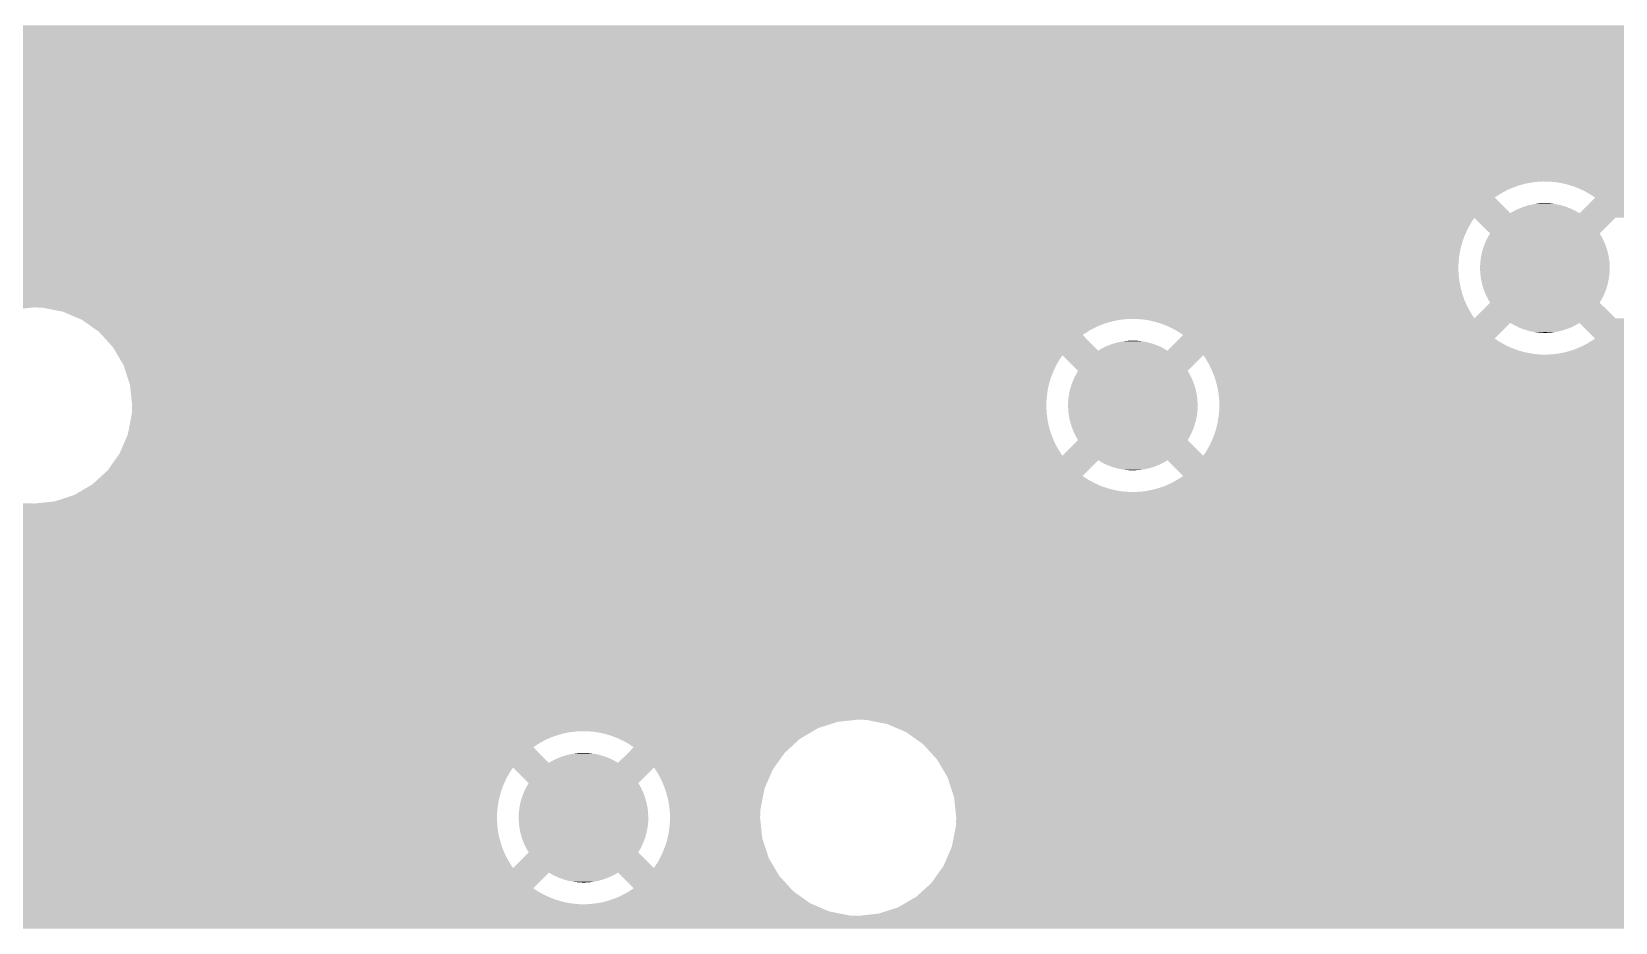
# Model space of a CAD drawing. Extents: x 295 to 953, y 10 to 290.
# Drawn here: x 799.09 to 815.93, y 114.86 to 124.33 of the extents above; entities that cross this region are included whole.
import ezdxf

# ---------------------------------------------------------------- set-up
doc = ezdxf.new("R2010")
doc.units = 0
doc.header["$LTSCALE"] = 5
doc.header["$MEASUREMENT"] = 0
doc.layers.add('GND', color=7, linetype='CONTINUOUS')

msp = doc.modelspace()

# ---------------------------------------------------------------- linework, layer by layer
at = {"layer": 'GND'}
for points in [[(699.243, 124.26), (699.161, 124.394), (847.593, 124.26), (847.553, 124.394)], [(699.282, 124.195), (699.243, 124.26), (847.626, 124.195), (847.593, 124.26)], [(748.775, 124.194), (748.71, 124.195), (847.627, 124.194), (847.626, 124.195)], [(748.841, 124.189), (748.775, 124.194), (847.63, 124.189), (847.627, 124.194)], [(748.905, 124.179), (748.841, 124.189), (847.635, 124.179), (847.63, 124.189)], [(748.969, 124.164), (748.905, 124.179), (847.643, 124.164), (847.635, 124.179)], [(749.032, 124.145), (748.969, 124.164), (847.653, 124.145), (847.643, 124.164)], [(749.093, 124.121), (749.032, 124.145), (847.665, 124.121), (847.653, 124.145)], [(749.152, 124.093), (749.093, 124.121), (847.68, 124.093), (847.665, 124.121)], [(749.098, 123.858), (749.264, 124.025), (847.852, 123.858), (847.72, 124.025)], [(749.209, 124.061), (749.152, 124.093), (847.696, 124.061), (847.68, 124.093)], [(749.235, 124.043), (749.209, 124.061), (847.705, 124.043), (847.696, 124.061)], [(749.264, 124.025), (749.235, 124.043), (847.72, 124.025), (847.705, 124.043)], [(699.432, 123.853), (699.431, 123.858), (847.857, 123.853), (847.852, 123.858)], [(699.443, 123.81), (699.432, 123.853), (847.907, 123.81), (847.857, 123.853)], [(749.504, 123.772), (749.479, 123.81), (847.951, 123.772), (847.907, 123.81)], [(749.538, 123.716), (749.504, 123.772), (848.016, 123.716), (847.951, 123.772)], [(749.549, 123.694), (749.538, 123.716), (848.042, 123.694), (848.016, 123.716)], [(749.567, 123.657), (749.549, 123.694), (848.107, 123.657), (848.042, 123.694)], [(749.592, 123.596), (749.567, 123.657), (848.213, 123.596), (848.107, 123.657)], [(749.6, 123.574), (749.592, 123.596), (848.254, 123.574), (848.213, 123.596)], [(749.613, 123.534), (749.6, 123.574), (848.37, 123.534), (848.254, 123.574)], [(749.623, 123.496), (749.613, 123.534), (848.485, 123.496), (848.37, 123.534)], [(749.629, 123.471), (749.623, 123.496), (848.671, 123.471), (848.485, 123.496)], [(749.63, 123.463), (749.629, 123.471), (848.726, 123.463), (848.671, 123.471)], [(749.63, 123.462), (749.63, 123.463), (848.774, 123.462), (848.726, 123.463)], [(749.634, 123.445), (749.63, 123.462), (852.731, 123.445), (852.735, 123.462)], [(749.641, 123.406), (749.634, 123.445), (852.728, 123.406), (852.731, 123.445)], [(749.648, 123.341), (749.641, 123.406), (852.722, 123.341), (852.728, 123.406)], [(749.65, 123.275), (749.648, 123.341), (852.717, 123.275), (852.722, 123.341)], [(749.649, 123.23), (749.65, 123.275), (852.713, 123.23), (852.717, 123.275)], [(749.633, 123.1), (749.639, 123.135), (852.708, 123.1), (852.706, 123.135)], [(749.639, 123.135), (749.643, 123.165), (852.706, 123.135), (852.708, 123.165)], [(749.643, 123.165), (749.649, 123.23), (852.708, 123.165), (852.713, 123.23)], [(749.575, 122.912), (749.599, 122.973), (852.723, 122.912), (852.718, 122.973)], [(749.599, 122.973), (749.618, 123.036), (852.718, 122.973), (852.713, 123.036)], [(749.618, 123.036), (749.633, 123.1), (852.713, 123.036), (852.708, 123.1)], [(749.479, 122.741), (749.515, 122.796), (852.752, 122.741), (852.739, 122.796)], [(749.515, 122.796), (749.539, 122.838), (852.739, 122.796), (852.729, 122.838)], [(749.539, 122.838), (749.547, 122.853), (852.729, 122.838), (852.728, 122.853)], [(749.547, 122.853), (749.575, 122.912), (852.728, 122.853), (852.723, 122.912)], [(699.43, 122.693), (699.434, 122.71), (814.906, 122.693), (814.968, 122.71)], [(699.434, 122.71), (699.438, 122.723), (814.968, 122.71), (815.032, 122.723)], [(699.438, 122.723), (699.44, 122.731), (815.032, 122.723), (815.097, 122.731)], [(699.44, 122.731), (699.441, 122.735), (815.097, 122.731), (815.162, 122.735)], [(699.441, 122.735), (699.442, 122.741), (852.754, 122.735), (852.752, 122.741)], [(749.098, 122.692), (749.098, 122.693), (814.905, 122.692), (814.906, 122.693)], [(749.12, 122.67), (749.098, 122.692), (814.843, 122.67), (814.905, 122.692)], [(749.147, 122.644), (749.12, 122.67), (814.783, 122.644), (814.843, 122.67)], [(749.177, 122.613), (749.147, 122.644), (814.725, 122.613), (814.783, 122.644)], [(749.212, 122.578), (749.177, 122.613), (814.669, 122.578), (814.725, 122.613)], [(815.228, 122.734), (815.162, 122.735), (852.754, 122.734), (852.754, 122.735)], [(815.293, 122.728), (815.228, 122.734), (852.755, 122.728), (852.754, 122.734)], [(815.358, 122.718), (815.293, 122.728), (852.758, 122.718), (852.755, 122.728)], [(815.422, 122.703), (815.358, 122.718), (852.761, 122.703), (852.758, 122.718)], [(815.485, 122.684), (815.422, 122.703), (852.766, 122.684), (852.761, 122.703)], [(815.546, 122.66), (815.485, 122.684), (852.771, 122.66), (852.766, 122.684)], [(815.605, 122.632), (815.546, 122.66), (852.778, 122.632), (852.771, 122.66)], [(815.662, 122.6), (815.605, 122.632), (852.786, 122.6), (852.778, 122.632)], [(815.717, 122.564), (815.662, 122.6), (852.794, 122.564), (852.786, 122.6)], [(749.07, 122.42), (749.13, 122.447), (814.792, 122.42), (814.766, 122.447)], [(749.13, 122.447), (749.188, 122.477), (814.766, 122.447), (814.735, 122.477)], [(749.188, 122.477), (749.243, 122.512), (814.735, 122.477), (814.7, 122.512)], [(749.226, 122.564), (749.212, 122.578), (814.648, 122.564), (814.669, 122.578)], [(749.264, 122.526), (749.226, 122.564), (814.686, 122.526), (814.648, 122.564)], [(749.243, 122.512), (749.264, 122.526), (814.7, 122.512), (814.686, 122.526)], [(814.865, 122.426), (814.898, 122.443), (815.501, 122.426), (815.466, 122.443)], [(814.898, 122.443), (814.916, 122.45), (815.466, 122.443), (815.45, 122.45)], [(814.916, 122.45), (814.951, 122.464), (815.45, 122.45), (815.413, 122.464)], [(814.951, 122.464), (814.97, 122.47), (815.413, 122.464), (815.397, 122.47)], [(814.97, 122.47), (815.005, 122.481), (815.397, 122.47), (815.358, 122.481)], [(815.005, 122.481), (815.025, 122.486), (815.358, 122.481), (815.342, 122.486)], [(815.025, 122.486), (815.061, 122.493), (815.342, 122.486), (815.302, 122.493)], [(815.061, 122.493), (815.082, 122.496), (815.302, 122.493), (815.287, 122.496)], [(815.082, 122.496), (815.117, 122.501), (815.287, 122.496), (815.244, 122.501)], [(815.117, 122.501), (815.144, 122.503), (815.244, 122.501), (815.23, 122.503)], [(815.144, 122.503), (815.173, 122.504), (815.23, 122.503), (815.173, 122.504)], [(815.551, 122.398), (815.7, 122.547), (852.86, 122.398), (852.798, 122.547)], [(815.7, 122.547), (815.717, 122.564), (852.798, 122.547), (852.794, 122.564)], [(699.21, 122.237), (699.245, 122.295), (814.365, 122.237), (814.397, 122.295)], [(699.245, 122.295), (699.279, 122.349), (814.397, 122.295), (814.433, 122.349)], [(699.279, 122.349), (699.283, 122.356), (852.88, 122.349), (852.878, 122.356)], [(748.75, 122.356), (748.815, 122.359), (852.878, 122.356), (852.876, 122.359)], [(748.815, 122.359), (748.88, 122.368), (852.876, 122.359), (852.872, 122.368)], [(748.88, 122.368), (748.945, 122.381), (852.872, 122.368), (852.867, 122.381)], [(748.945, 122.381), (749.006, 122.398), (852.867, 122.381), (852.86, 122.398)], [(749.008, 122.398), (749.07, 122.42), (814.814, 122.398), (814.792, 122.42)], [(814.6, 122.183), (814.433, 122.349), (815.765, 122.183), (815.932, 122.349)], [(814.814, 122.398), (814.848, 122.418), (815.551, 122.398), (815.516, 122.418)], [(814.848, 122.418), (814.865, 122.426), (815.516, 122.418), (815.501, 122.426)], [(699.137, 122.128), (699.154, 122.147), (814.318, 122.128), (814.325, 122.147)], [(699.154, 122.147), (699.173, 122.178), (814.325, 122.147), (814.337, 122.178)], [(699.173, 122.178), (699.21, 122.237), (814.337, 122.178), (814.365, 122.237)], [(711.579, 122.123), (711.487, 122.128), (814.316, 122.123), (814.318, 122.128)], [(711.612, 122.117), (711.579, 122.123), (814.313, 122.117), (814.316, 122.123)], [(711.795, 122.081), (711.612, 122.117), (814.302, 122.081), (814.313, 122.117)], [(814.551, 122.091), (814.571, 122.134), (815.814, 122.091), (815.793, 122.134)], [(814.571, 122.134), (814.576, 122.142), (815.793, 122.134), (815.789, 122.142)], [(814.576, 122.142), (814.6, 122.183), (815.789, 122.142), (815.765, 122.183)], [(711.857, 122.054), (711.795, 122.081), (814.294, 122.054), (814.302, 122.081)], [(711.998, 121.994), (711.857, 122.054), (814.28, 121.994), (814.294, 122.054)], [(712.003, 121.991), (711.998, 121.994), (814.279, 121.991), (814.28, 121.994)], [(712.094, 121.926), (712.003, 121.991), (814.269, 121.926), (814.279, 121.991)], [(814.501, 121.919), (814.503, 121.928), (815.864, 121.919), (815.863, 121.928)], [(814.503, 121.928), (814.512, 121.975), (815.863, 121.928), (815.853, 121.975)], [(814.512, 121.975), (814.514, 121.984), (815.853, 121.975), (815.851, 121.984)], [(814.514, 121.984), (814.527, 122.029), (815.851, 121.984), (815.837, 122.029)], [(814.527, 122.029), (814.531, 122.038), (815.837, 122.029), (815.835, 122.038)], [(814.531, 122.038), (814.547, 122.083), (815.835, 122.038), (815.818, 122.083)], [(814.547, 122.083), (814.551, 122.091), (815.818, 122.083), (815.814, 122.091)], [(712.177, 121.866), (712.094, 121.926), (814.264, 121.866), (814.269, 121.926)], [(712.183, 121.86), (712.177, 121.866), (814.264, 121.86), (814.264, 121.866)], [(712.243, 121.795), (712.183, 121.86), (814.263, 121.795), (814.264, 121.86)], [(712.303, 121.729), (712.243, 121.795), (814.266, 121.729), (814.263, 121.795)], [(814.493, 121.815), (814.495, 121.863), (815.872, 121.815), (815.87, 121.863)], [(814.495, 121.767), (814.493, 121.815), (815.87, 121.767), (815.872, 121.815)], [(814.495, 121.863), (814.496, 121.872), (815.87, 121.863), (815.87, 121.872)], [(814.496, 121.758), (814.495, 121.767), (815.869, 121.758), (815.87, 121.767)], [(814.496, 121.872), (814.501, 121.919), (815.87, 121.872), (815.864, 121.919)], [(814.501, 121.711), (814.496, 121.758), (815.864, 121.711), (815.869, 121.758)], [(712.326, 121.704), (712.303, 121.729), (814.27, 121.704), (814.266, 121.729)], [(712.349, 121.664), (712.326, 121.704), (814.275, 121.664), (814.27, 121.704)], [(712.387, 121.6), (712.349, 121.664), (814.288, 121.6), (814.275, 121.664)], [(712.424, 121.537), (712.387, 121.6), (814.305, 121.537), (814.288, 121.6)], [(814.503, 121.702), (814.501, 121.711), (815.862, 121.702), (815.864, 121.711)], [(814.512, 121.655), (814.503, 121.702), (815.853, 121.655), (815.862, 121.702)], [(814.514, 121.646), (814.512, 121.655), (815.851, 121.646), (815.853, 121.655)], [(814.528, 121.601), (814.514, 121.646), (815.838, 121.601), (815.851, 121.646)], [(814.53, 121.592), (814.528, 121.601), (815.835, 121.592), (815.838, 121.601)], [(814.548, 121.547), (814.53, 121.592), (815.818, 121.547), (815.835, 121.592)], [(712.438, 121.513), (712.424, 121.537), (814.314, 121.513), (814.305, 121.537)], [(712.45, 121.475), (712.438, 121.513), (814.327, 121.475), (814.314, 121.513)], [(712.47, 121.415), (712.45, 121.475), (814.354, 121.415), (814.327, 121.475)], [(814.433, 121.281), (814.6, 121.447), (815.932, 121.281), (815.765, 121.447)], [(814.551, 121.539), (814.548, 121.547), (815.814, 121.539), (815.818, 121.547)], [(814.572, 121.496), (814.551, 121.539), (815.794, 121.496), (815.814, 121.539)], [(814.576, 121.488), (814.572, 121.496), (815.789, 121.488), (815.794, 121.496)], [(814.6, 121.447), (814.576, 121.488), (815.765, 121.447), (815.789, 121.488)], [(712.476, 121.397), (712.47, 121.415), (814.363, 121.397), (814.354, 121.415)], [(712.484, 121.374), (712.476, 121.397), (798.898, 121.374), (799.117, 121.397)], [(799.209, 121.393), (799.117, 121.397), (814.365, 121.393), (814.363, 121.397)], [(799.392, 121.357), (799.209, 121.393), (814.384, 121.357), (814.365, 121.393)], [(799.425, 121.351), (799.392, 121.357), (814.388, 121.351), (814.384, 121.357)], [(799.54, 121.301), (799.425, 121.351), (814.419, 121.301), (814.388, 121.351)], [(799.588, 121.281), (799.54, 121.301), (814.433, 121.281), (814.419, 121.301)], [(799.603, 121.274), (799.588, 121.281), (827.846, 121.274), (827.857, 121.281)], [(799.612, 121.271), (799.603, 121.274), (810.715, 121.271), (810.781, 121.274)], [(799.628, 121.264), (799.612, 121.271), (810.662, 121.264), (810.715, 121.271)], [(799.63, 121.262), (799.628, 121.264), (810.65, 121.262), (810.662, 121.264)], [(799.648, 121.249), (799.63, 121.262), (810.586, 121.249), (810.65, 121.262)], [(810.846, 121.273), (810.781, 121.274), (827.844, 121.273), (827.846, 121.274)], [(810.912, 121.268), (810.846, 121.273), (827.835, 121.268), (827.844, 121.273)], [(810.977, 121.258), (810.912, 121.268), (827.817, 121.258), (827.835, 121.268)], [(811.04, 121.243), (810.977, 121.258), (827.792, 121.243), (827.817, 121.258)], [(799.673, 121.232), (799.648, 121.249), (810.523, 121.232), (810.586, 121.249)], [(799.704, 121.21), (799.673, 121.232), (810.461, 121.21), (810.523, 121.232)], [(799.741, 121.183), (799.704, 121.21), (810.401, 121.183), (810.461, 121.21)], [(799.784, 121.153), (799.741, 121.183), (810.343, 121.153), (810.401, 121.183)], [(799.807, 121.136), (799.784, 121.153), (810.317, 121.136), (810.343, 121.153)], [(799.824, 121.118), (799.807, 121.136), (810.288, 121.118), (810.317, 121.136)], [(799.837, 121.104), (799.824, 121.118), (810.267, 121.104), (810.288, 121.118)], [(799.956, 120.973), (799.837, 121.104), (810.397, 120.973), (810.267, 121.104)], [(811.075, 121.232), (811.04, 121.243), (827.774, 121.232), (827.792, 121.243)], [(811.103, 121.224), (811.075, 121.232), (814.806, 121.224), (814.814, 121.232)], [(811.164, 121.2), (811.103, 121.224), (814.782, 121.2), (814.806, 121.224)], [(811.224, 121.172), (811.164, 121.2), (814.754, 121.172), (814.782, 121.2)], [(811.281, 121.14), (811.224, 121.172), (814.722, 121.14), (814.754, 121.172)], [(811.335, 121.104), (811.281, 121.14), (814.686, 121.104), (814.722, 121.14)], [(811.298, 121.066), (811.335, 121.104), (814.648, 121.066), (814.686, 121.104)], [(814.849, 121.212), (814.814, 121.232), (815.517, 121.212), (815.551, 121.232)], [(814.864, 121.204), (814.849, 121.212), (815.5, 121.204), (815.517, 121.212)], [(814.9, 121.187), (814.864, 121.204), (815.467, 121.187), (815.5, 121.204)], [(814.915, 121.18), (814.9, 121.187), (815.449, 121.18), (815.467, 121.187)], [(814.952, 121.166), (814.915, 121.18), (815.414, 121.166), (815.449, 121.18)], [(814.968, 121.16), (814.952, 121.166), (815.395, 121.16), (815.414, 121.166)], [(815.007, 121.149), (814.968, 121.16), (815.36, 121.149), (815.395, 121.16)], [(815.023, 121.144), (815.007, 121.149), (815.34, 121.144), (815.36, 121.149)], [(815.063, 121.137), (815.023, 121.144), (815.305, 121.137), (815.34, 121.144)], [(815.079, 121.134), (815.063, 121.137), (815.283, 121.134), (815.305, 121.137)], [(815.121, 121.129), (815.079, 121.134), (815.248, 121.129), (815.283, 121.134)], [(815.135, 121.127), (815.121, 121.129), (815.221, 121.127), (815.248, 121.129)], [(815.192, 121.126), (815.135, 121.127), (815.192, 121.126), (815.221, 121.127)], [(815.589, 121.194), (815.551, 121.232), (827.708, 121.194), (827.774, 121.232)], [(815.717, 121.066), (815.589, 121.194), (827.568, 121.066), (827.708, 121.194)], [(799.977, 120.937), (799.956, 120.973), (810.433, 120.937), (810.397, 120.973)], [(799.984, 120.927), (799.977, 120.937), (814.943, 120.927), (814.908, 120.937)], [(799.992, 120.912), (799.984, 120.927), (815.007, 120.912), (814.943, 120.927)], [(810.433, 120.937), (810.466, 120.957), (811.169, 120.937), (811.135, 120.957)], [(810.466, 120.957), (810.483, 120.966), (811.135, 120.957), (811.12, 120.966)], [(810.483, 120.966), (810.517, 120.983), (811.12, 120.966), (811.084, 120.983)], [(810.517, 120.983), (810.535, 120.99), (811.084, 120.983), (811.069, 120.99)], [(810.535, 120.99), (810.569, 121.004), (811.069, 120.99), (811.031, 121.004)], [(810.569, 121.004), (810.588, 121.01), (811.031, 121.004), (811.015, 121.01)], [(810.588, 121.01), (810.624, 121.021), (811.015, 121.01), (810.977, 121.021)], [(810.624, 121.021), (810.644, 121.025), (810.977, 121.021), (810.961, 121.025)], [(810.644, 121.025), (810.679, 121.033), (810.961, 121.025), (810.92, 121.033)], [(810.679, 121.033), (810.701, 121.036), (810.92, 121.033), (810.905, 121.036)], [(810.701, 121.036), (810.735, 121.041), (810.905, 121.036), (810.862, 121.041)], [(810.735, 121.041), (810.763, 121.042), (810.862, 121.041), (810.849, 121.042)], [(810.763, 121.042), (810.792, 121.044), (810.849, 121.042), (810.792, 121.044)], [(811.169, 120.937), (811.178, 120.946), (814.908, 120.937), (814.881, 120.946)], [(811.178, 120.946), (811.201, 120.97), (814.881, 120.946), (814.819, 120.97)], [(811.201, 120.97), (811.229, 120.998), (814.819, 120.97), (814.76, 120.998)], [(811.229, 120.998), (811.262, 121.03), (814.76, 120.998), (814.703, 121.03)], [(811.262, 121.03), (811.298, 121.066), (814.703, 121.03), (814.648, 121.066)], [(815.333, 120.907), (815.397, 120.92), (827.448, 120.907), (827.457, 120.92)], [(815.397, 120.92), (815.461, 120.938), (827.457, 120.92), (827.47, 120.938)], [(815.461, 120.938), (815.522, 120.96), (827.47, 120.938), (827.485, 120.96)], [(815.522, 120.96), (815.582, 120.986), (827.485, 120.96), (827.504, 120.986)], [(815.582, 120.986), (815.64, 121.017), (827.504, 120.986), (827.526, 121.017)], [(815.64, 121.017), (815.685, 121.045), (827.526, 121.017), (827.546, 121.045)], [(815.685, 121.045), (815.696, 121.052), (827.546, 121.045), (827.553, 121.052)], [(815.696, 121.052), (815.717, 121.066), (827.553, 121.052), (827.568, 121.066)], [(799.998, 120.902), (799.992, 120.912), (815.072, 120.902), (815.007, 120.912)], [(800.002, 120.896), (799.998, 120.902), (815.137, 120.896), (815.072, 120.902)], [(800.002, 120.895), (800.002, 120.896), (815.203, 120.895), (815.137, 120.896)], [(800.006, 120.889), (800.002, 120.895), (827.435, 120.889), (827.439, 120.895)], [(800.038, 120.834), (800.006, 120.889), (810.016, 120.834), (810.052, 120.889)], [(800.068, 120.783), (800.038, 120.834), (809.987, 120.783), (810.016, 120.834)], [(800.07, 120.777), (800.068, 120.783), (809.984, 120.777), (809.987, 120.783)], [(800.089, 120.718), (800.07, 120.777), (809.956, 120.718), (809.984, 120.777)], [(810.218, 120.723), (810.052, 120.889), (811.384, 120.723), (811.55, 120.889)], [(811.566, 120.865), (811.55, 120.889), (827.418, 120.865), (827.435, 120.889)], [(811.576, 120.851), (811.566, 120.865), (827.412, 120.851), (827.418, 120.865)], [(811.609, 120.795), (811.576, 120.851), (827.388, 120.795), (827.412, 120.851)], [(811.638, 120.736), (811.609, 120.795), (827.362, 120.736), (827.388, 120.795)], [(815.203, 120.895), (815.268, 120.899), (827.439, 120.895), (827.442, 120.899)], [(815.268, 120.899), (815.333, 120.907), (827.442, 120.899), (827.448, 120.907)], [(800.109, 120.657), (800.089, 120.718), (809.932, 120.657), (809.956, 120.718)], [(800.13, 120.594), (800.109, 120.657), (809.913, 120.594), (809.932, 120.657)], [(800.137, 120.574), (800.13, 120.594), (809.908, 120.574), (809.913, 120.594)], [(810.149, 120.577), (810.166, 120.622), (811.453, 120.577), (811.436, 120.622)], [(810.166, 120.622), (810.17, 120.63), (811.436, 120.622), (811.433, 120.63)], [(810.17, 120.63), (810.19, 120.673), (811.433, 120.63), (811.412, 120.673)], [(810.19, 120.673), (810.195, 120.681), (811.412, 120.673), (811.408, 120.681)], [(810.195, 120.681), (810.218, 120.723), (811.408, 120.681), (811.384, 120.723)], [(811.663, 120.675), (811.638, 120.736), (827.336, 120.675), (827.362, 120.736)], [(811.668, 120.663), (811.663, 120.675), (827.331, 120.663), (827.336, 120.675)], [(811.684, 120.613), (811.668, 120.663), (827.321, 120.613), (827.331, 120.663)], [(811.7, 120.55), (811.684, 120.613), (827.309, 120.55), (827.321, 120.613)], [(800.141, 120.53), (800.137, 120.574), (809.898, 120.53), (809.908, 120.574)], [(800.148, 120.465), (800.141, 120.53), (809.888, 120.465), (809.898, 120.53)], [(800.155, 120.4), (800.148, 120.465), (809.882, 120.4), (809.888, 120.465)], [(810.113, 120.402), (810.114, 120.411), (811.488, 120.402), (811.488, 120.411)], [(810.114, 120.411), (810.12, 120.459), (811.488, 120.411), (811.482, 120.459)], [(810.12, 120.459), (810.121, 120.468), (811.482, 120.459), (811.481, 120.468)], [(810.121, 120.468), (810.13, 120.514), (811.481, 120.468), (811.471, 120.514)], [(810.13, 120.514), (810.133, 120.523), (811.471, 120.514), (811.469, 120.523)], [(810.133, 120.523), (810.146, 120.569), (811.469, 120.523), (811.456, 120.569)], [(810.146, 120.569), (810.149, 120.577), (811.456, 120.569), (811.453, 120.577)], [(811.712, 120.485), (811.7, 120.55), (827.296, 120.485), (827.309, 120.55)], [(811.716, 120.446), (811.712, 120.485), (827.288, 120.446), (827.296, 120.485)], [(811.719, 120.42), (811.716, 120.446), (827.287, 120.42), (827.288, 120.446)], [(811.721, 120.354), (811.719, 120.42), (827.284, 120.354), (827.287, 120.42)], [(800.144, 120.204), (800.156, 120.263), (809.893, 120.204), (809.886, 120.263)], [(800.16, 120.354), (800.155, 120.4), (809.881, 120.354), (809.882, 120.4)], [(800.156, 120.269), (800.159, 120.334), (809.885, 120.269), (809.881, 120.334)], [(800.156, 120.263), (800.156, 120.269), (809.886, 120.263), (809.885, 120.269)], [(800.159, 120.334), (800.16, 120.354), (809.881, 120.334), (809.881, 120.354)], [(810.112, 120.355), (810.113, 120.402), (811.49, 120.355), (811.488, 120.402)], [(810.112, 120.354), (810.112, 120.355), (811.49, 120.354), (811.49, 120.355)], [(810.114, 120.307), (810.112, 120.354), (811.489, 120.307), (811.49, 120.354)], [(810.114, 120.298), (810.114, 120.307), (811.488, 120.298), (811.489, 120.307)], [(810.12, 120.25), (810.114, 120.298), (811.483, 120.25), (811.488, 120.298)], [(810.121, 120.241), (810.12, 120.25), (811.481, 120.241), (811.483, 120.25)], [(811.704, 120.179), (811.714, 120.244), (827.303, 120.179), (827.296, 120.244)], [(811.714, 120.244), (811.72, 120.309), (827.296, 120.244), (827.289, 120.309)], [(811.72, 120.309), (811.721, 120.354), (827.289, 120.309), (827.284, 120.354)], [(800.113, 120.046), (800.119, 120.076), (809.935, 120.046), (809.924, 120.076)], [(800.119, 120.076), (800.132, 120.14), (809.924, 120.076), (809.906, 120.14)], [(800.132, 120.14), (800.144, 120.204), (809.906, 120.14), (809.893, 120.204)], [(810.131, 120.195), (810.121, 120.241), (811.472, 120.195), (811.481, 120.241)], [(810.133, 120.186), (810.131, 120.195), (811.469, 120.186), (811.472, 120.195)], [(810.146, 120.14), (810.133, 120.186), (811.456, 120.14), (811.469, 120.186)], [(810.149, 120.132), (810.146, 120.14), (811.453, 120.132), (811.456, 120.14)], [(810.166, 120.087), (810.149, 120.132), (811.436, 120.087), (811.453, 120.132)], [(810.169, 120.079), (810.166, 120.087), (811.432, 120.079), (811.436, 120.087)], [(810.19, 120.036), (810.169, 120.079), (811.412, 120.036), (811.432, 120.079)], [(811.67, 120.052), (811.689, 120.115), (827.335, 120.052), (827.314, 120.115)], [(811.689, 120.115), (811.694, 120.135), (827.314, 120.115), (827.308, 120.135)], [(811.694, 120.135), (811.704, 120.179), (827.308, 120.135), (827.303, 120.179)], [(800.049, 119.897), (800.074, 119.955), (810.003, 119.897), (809.972, 119.955)], [(800.074, 119.955), (800.1, 120.015), (809.972, 119.955), (809.946, 120.015)], [(800.1, 120.015), (800.113, 120.046), (809.946, 120.015), (809.935, 120.046)], [(810.052, 119.82), (810.218, 119.986), (811.55, 119.82), (811.384, 119.986)], [(810.194, 120.028), (810.19, 120.036), (811.408, 120.028), (811.412, 120.036)], [(810.218, 119.986), (810.194, 120.028), (811.384, 119.986), (811.408, 120.028)], [(811.586, 119.875), (811.615, 119.926), (827.406, 119.875), (827.376, 119.926)], [(811.615, 119.926), (811.618, 119.932), (827.376, 119.926), (827.374, 119.932)], [(811.618, 119.932), (811.646, 119.991), (827.374, 119.932), (827.355, 119.991)], [(811.646, 119.991), (811.67, 120.052), (827.355, 119.991), (827.335, 120.052)], [(799.899, 119.664), (799.975, 119.772), (810.325, 119.664), (810.433, 119.772)], [(799.975, 119.772), (800.009, 119.82), (827.467, 119.772), (827.438, 119.82)], [(800.009, 119.82), (800.024, 119.841), (810.052, 119.82), (810.038, 119.841)], [(800.024, 119.841), (800.026, 119.844), (810.038, 119.841), (810.036, 119.844)], [(800.026, 119.844), (800.049, 119.897), (810.036, 119.844), (810.003, 119.897)], [(810.467, 119.752), (810.433, 119.772), (811.136, 119.752), (811.169, 119.772)], [(810.482, 119.743), (810.467, 119.752), (811.119, 119.743), (811.136, 119.752)], [(810.518, 119.726), (810.482, 119.743), (811.085, 119.726), (811.119, 119.743)], [(811.205, 119.736), (811.169, 119.772), (827.488, 119.736), (827.467, 119.772)], [(811.55, 119.82), (811.586, 119.875), (827.438, 119.82), (827.406, 119.875)], [(799.76, 119.537), (799.795, 119.569), (810.379, 119.537), (810.321, 119.569)], [(799.795, 119.569), (799.834, 119.605), (810.321, 119.569), (810.267, 119.605)], [(799.834, 119.605), (799.899, 119.664), (810.267, 119.605), (810.325, 119.664)], [(810.534, 119.719), (810.518, 119.726), (811.067, 119.719), (811.085, 119.726)], [(810.571, 119.705), (810.534, 119.719), (811.033, 119.705), (811.067, 119.719)], [(810.587, 119.699), (810.571, 119.705), (811.014, 119.699), (811.033, 119.705)], [(810.626, 119.688), (810.587, 119.699), (810.978, 119.688), (811.014, 119.699)], [(810.641, 119.684), (810.626, 119.688), (810.958, 119.684), (810.978, 119.688)], [(810.682, 119.676), (810.641, 119.684), (810.923, 119.676), (810.958, 119.684)], [(810.697, 119.673), (810.682, 119.676), (810.901, 119.673), (810.923, 119.676)], [(810.74, 119.668), (810.697, 119.673), (810.867, 119.668), (810.901, 119.673)], [(810.753, 119.667), (810.74, 119.668), (810.839, 119.667), (810.867, 119.668)], [(810.81, 119.665), (810.753, 119.667), (810.81, 119.665), (810.839, 119.667)], [(811.335, 119.605), (811.205, 119.736), (827.607, 119.605), (827.488, 119.736)], [(811.259, 119.556), (811.286, 119.573), (827.66, 119.556), (827.637, 119.573)], [(811.286, 119.573), (811.315, 119.591), (827.637, 119.573), (827.62, 119.591)], [(811.315, 119.591), (811.335, 119.605), (827.62, 119.591), (827.607, 119.605)], [(799.407, 119.358), (799.546, 119.404), (828.019, 119.358), (827.913, 119.404)], [(799.546, 119.404), (799.598, 119.435), (827.913, 119.404), (827.841, 119.435)], [(799.598, 119.435), (799.6, 119.436), (810.821, 119.435), (810.756, 119.436)], [(799.6, 119.436), (799.609, 119.441), (810.756, 119.436), (810.69, 119.441)], [(799.609, 119.441), (799.627, 119.451), (810.69, 119.441), (810.626, 119.451)], [(799.627, 119.451), (799.652, 119.466), (810.626, 119.451), (810.562, 119.466)], [(799.652, 119.466), (799.685, 119.485), (810.562, 119.466), (810.499, 119.485)], [(799.685, 119.485), (799.725, 119.509), (810.499, 119.485), (810.438, 119.509)], [(799.725, 119.509), (799.736, 119.515), (810.438, 119.509), (810.425, 119.515)], [(799.736, 119.515), (799.76, 119.537), (810.425, 119.515), (810.379, 119.537)], [(810.821, 119.435), (810.887, 119.438), (827.841, 119.435), (827.833, 119.438)], [(810.887, 119.438), (810.94, 119.445), (827.833, 119.438), (827.816, 119.445)], [(810.94, 119.445), (810.952, 119.447), (827.816, 119.445), (827.814, 119.447)], [(810.952, 119.447), (811.016, 119.46), (827.814, 119.447), (827.796, 119.46)], [(811.016, 119.46), (811.079, 119.477), (827.796, 119.46), (827.771, 119.477)], [(811.079, 119.477), (811.141, 119.499), (827.771, 119.477), (827.74, 119.499)], [(811.141, 119.499), (811.201, 119.526), (827.74, 119.499), (827.703, 119.526)], [(811.201, 119.526), (811.259, 119.556), (827.703, 119.526), (827.66, 119.556)], [(784.599, 119.202), (784.615, 119.236), (842.143, 119.202), (842.114, 119.236)], [(784.615, 119.236), (784.627, 119.261), (842.114, 119.236), (842.098, 119.261)], [(784.627, 119.261), (784.647, 119.312), (842.098, 119.261), (842.068, 119.312)], [(784.647, 119.312), (784.648, 119.316), (799.117, 119.312), (799.025, 119.316)], [(799.117, 119.312), (799.155, 119.316), (828.327, 119.312), (828.235, 119.316)], [(799.155, 119.316), (799.336, 119.335), (828.235, 119.316), (828.137, 119.335)], [(799.336, 119.335), (799.407, 119.358), (828.137, 119.335), (828.019, 119.358)], [(717.498, 119.089), (717.498, 119.09), (842.238, 119.089), (842.238, 119.09)], [(717.499, 119.084), (717.498, 119.089), (842.243, 119.084), (842.238, 119.089)], [(717.5, 119.08), (717.499, 119.084), (831.162, 119.08), (831.228, 119.084)], [(717.501, 119.071), (717.5, 119.08), (831.097, 119.071), (831.162, 119.08)], [(717.504, 119.058), (717.501, 119.071), (831.033, 119.058), (831.097, 119.071)], [(784.531, 119.09), (784.567, 119.145), (842.238, 119.09), (842.191, 119.145)], [(784.567, 119.145), (784.599, 119.202), (842.191, 119.145), (842.143, 119.202)], [(717.507, 119.041), (717.504, 119.058), (830.972, 119.041), (831.033, 119.058)], [(784.172, 119.019), (784.15, 119.041), (830.908, 119.019), (830.97, 119.041)], [(784.15, 119.041), (784.15, 119.041), (830.97, 119.041), (830.972, 119.041)], [(784.199, 118.992), (784.172, 119.019), (830.848, 118.992), (830.908, 119.019)], [(784.229, 118.962), (784.199, 118.992), (830.79, 118.962), (830.848, 118.992)], [(784.264, 118.927), (784.229, 118.962), (830.735, 118.927), (830.79, 118.962)], [(784.278, 118.913), (784.264, 118.927), (830.714, 118.913), (830.735, 118.927)], [(784.316, 118.875), (784.278, 118.913), (830.751, 118.875), (830.714, 118.913)], [(783.932, 118.717), (783.997, 118.73), (842.69, 118.717), (842.669, 118.73)], [(783.997, 118.73), (784.058, 118.747), (842.669, 118.73), (842.641, 118.747)], [(784.058, 118.747), (784.06, 118.747), (830.88, 118.747), (830.879, 118.747)], [(784.06, 118.747), (784.122, 118.769), (830.879, 118.747), (830.857, 118.769)], [(784.122, 118.769), (784.182, 118.796), (830.857, 118.769), (830.831, 118.796)], [(784.182, 118.796), (784.24, 118.826), (830.831, 118.796), (830.8, 118.826)], [(784.24, 118.826), (784.295, 118.861), (830.8, 118.826), (830.766, 118.861)], [(784.295, 118.861), (784.316, 118.875), (830.766, 118.861), (830.751, 118.875)], [(717.444, 118.531), (717.466, 118.586), (830.404, 118.531), (830.431, 118.586)], [(717.466, 118.586), (717.468, 118.592), (830.431, 118.586), (830.434, 118.592)], [(717.468, 118.592), (717.484, 118.643), (830.434, 118.592), (830.463, 118.643)], [(717.484, 118.643), (717.487, 118.655), (830.463, 118.643), (830.47, 118.655)], [(717.487, 118.655), (717.497, 118.698), (830.47, 118.655), (830.499, 118.698)], [(717.497, 118.698), (717.499, 118.704), (842.72, 118.698), (842.71, 118.704)], [(783.802, 118.704), (783.867, 118.708), (842.71, 118.704), (842.704, 118.708)], [(783.867, 118.708), (783.932, 118.717), (842.704, 118.708), (842.69, 118.717)], [(717.418, 118.476), (717.442, 118.527), (830.383, 118.476), (830.403, 118.527)], [(717.442, 118.527), (717.444, 118.531), (830.403, 118.527), (830.404, 118.531)], [(769.999, 118.472), (769.907, 118.476), (830.381, 118.472), (830.383, 118.476)], [(770.032, 118.466), (769.999, 118.472), (830.379, 118.466), (830.381, 118.472)], [(770.215, 118.43), (770.032, 118.466), (830.368, 118.43), (830.379, 118.466)], [(770.277, 118.403), (770.215, 118.43), (830.36, 118.403), (830.368, 118.43)], [(770.418, 118.343), (770.277, 118.403), (830.346, 118.343), (830.36, 118.403)], [(770.423, 118.339), (770.418, 118.343), (830.345, 118.339), (830.346, 118.343)], [(770.514, 118.274), (770.423, 118.339), (830.335, 118.274), (830.345, 118.339)], [(770.597, 118.215), (770.514, 118.274), (830.33, 118.215), (830.335, 118.274)], [(770.603, 118.209), (770.597, 118.215), (830.329, 118.209), (830.33, 118.215)], [(770.663, 118.144), (770.603, 118.209), (830.328, 118.144), (830.329, 118.209)], [(770.723, 118.078), (770.663, 118.144), (830.332, 118.078), (830.328, 118.144)], [(770.746, 118.052), (770.723, 118.078), (830.335, 118.052), (830.332, 118.078)], [(770.769, 118.013), (770.746, 118.052), (830.34, 118.013), (830.335, 118.052)], [(770.807, 117.949), (770.769, 118.013), (830.353, 117.949), (830.34, 118.013)], [(770.844, 117.886), (770.807, 117.949), (830.371, 117.886), (830.353, 117.949)], [(770.858, 117.862), (770.844, 117.886), (830.379, 117.862), (830.371, 117.886)], [(770.87, 117.824), (770.858, 117.862), (830.393, 117.824), (830.379, 117.862)], [(770.89, 117.764), (770.87, 117.824), (830.419, 117.764), (830.393, 117.824)], [(770.896, 117.746), (770.89, 117.764), (830.429, 117.746), (830.419, 117.764)], [(775.841, 117.742), (775.749, 117.746), (830.431, 117.742), (830.429, 117.746)], [(776.024, 117.706), (775.841, 117.742), (830.45, 117.706), (830.431, 117.742)], [(776.057, 117.699), (776.024, 117.706), (830.454, 117.699), (830.45, 117.706)], [(776.172, 117.65), (776.057, 117.699), (830.485, 117.65), (830.454, 117.699)], [(776.22, 117.629), (776.172, 117.65), (830.499, 117.629), (830.485, 117.65)], [(776.26, 117.612), (776.22, 117.629), (852.724, 117.612), (852.726, 117.629)], [(776.304, 117.581), (776.26, 117.612), (852.722, 117.581), (852.724, 117.612)], [(776.439, 117.485), (776.304, 117.581), (830.784, 117.485), (830.88, 117.581)], [(776.504, 117.415), (776.439, 117.485), (830.714, 117.415), (830.784, 117.485)], [(776.537, 117.379), (776.504, 117.415), (830.768, 117.379), (830.714, 117.415)], [(776.566, 117.346), (776.537, 117.379), (830.826, 117.346), (830.768, 117.379)], [(776.588, 117.322), (776.566, 117.346), (830.877, 117.322), (830.826, 117.346)], [(776.591, 117.318), (776.588, 117.322), (830.885, 117.318), (830.877, 117.322)], [(776.604, 117.295), (776.591, 117.318), (830.946, 117.295), (830.885, 117.318)], [(776.616, 117.275), (776.604, 117.295), (831.009, 117.275), (830.946, 117.295)], [(776.624, 117.261), (776.616, 117.275), (831.073, 117.261), (831.009, 117.275)], [(776.63, 117.25), (776.624, 117.261), (831.137, 117.25), (831.073, 117.261)], [(776.634, 117.245), (776.63, 117.25), (831.203, 117.245), (831.137, 117.25)], [(776.634, 117.244), (776.634, 117.245), (831.268, 117.244), (831.203, 117.245)], [(776.7, 117.132), (776.634, 117.244), (852.726, 117.132), (852.717, 117.244)], [(776.714, 117.089), (776.7, 117.132), (852.729, 117.089), (852.726, 117.132)], [(776.738, 117.016), (776.714, 117.089), (852.747, 117.016), (852.729, 117.089)], [(776.746, 116.992), (776.738, 117.016), (807.661, 116.992), (807.88, 117.016)], [(776.768, 116.924), (776.746, 116.992), (807.451, 116.924), (807.661, 116.992)], [(776.769, 116.922), (776.768, 116.924), (807.449, 116.922), (807.451, 116.924)], [(776.772, 116.893), (776.769, 116.922), (807.399, 116.893), (807.449, 116.922)], [(776.772, 116.889), (776.772, 116.893), (804.873, 116.889), (804.939, 116.893)], [(776.773, 116.881), (776.772, 116.889), (804.808, 116.881), (804.873, 116.889)], [(776.774, 116.868), (776.773, 116.881), (804.744, 116.868), (804.808, 116.881)], [(805.004, 116.892), (804.939, 116.893), (807.397, 116.892), (807.399, 116.893)], [(805.07, 116.886), (805.004, 116.892), (807.388, 116.886), (807.397, 116.892)], [(805.135, 116.876), (805.07, 116.886), (807.37, 116.876), (807.388, 116.886)], [(805.198, 116.861), (805.135, 116.876), (807.345, 116.861), (807.37, 116.876)], [(807.972, 117.012), (807.88, 117.016), (828.289, 117.012), (828.327, 117.016)], [(808.07, 116.992), (807.972, 117.012), (828.108, 116.992), (828.289, 117.012)], [(808.188, 116.969), (808.07, 116.992), (828.037, 116.969), (828.108, 116.992)], [(808.294, 116.924), (808.188, 116.969), (827.898, 116.924), (828.037, 116.969)], [(808.391, 116.882), (808.294, 116.924), (827.828, 116.882), (827.898, 116.924)], [(808.489, 116.812), (808.391, 116.882), (827.708, 116.812), (827.828, 116.882)], [(776.776, 116.85), (776.774, 116.868), (804.681, 116.85), (804.744, 116.868)], [(776.779, 116.828), (776.776, 116.85), (804.619, 116.828), (804.681, 116.85)], [(776.781, 116.802), (776.779, 116.828), (804.559, 116.802), (804.619, 116.828)], [(776.785, 116.771), (776.781, 116.802), (804.501, 116.771), (804.559, 116.802)], [(776.788, 116.736), (776.785, 116.771), (804.446, 116.736), (804.501, 116.771)], [(776.79, 116.722), (776.788, 116.736), (804.425, 116.722), (804.446, 116.736)], [(776.792, 116.703), (776.79, 116.722), (804.444, 116.703), (804.425, 116.722)], [(805.261, 116.842), (805.198, 116.861), (807.312, 116.842), (807.345, 116.861)], [(805.322, 116.818), (805.261, 116.842), (807.272, 116.818), (807.312, 116.842)], [(805.335, 116.812), (805.322, 116.818), (807.261, 116.812), (807.272, 116.818)], [(805.382, 116.79), (805.335, 116.812), (807.237, 116.79), (807.261, 116.812)], [(805.439, 116.758), (805.382, 116.79), (807.202, 116.758), (807.237, 116.79)], [(805.435, 116.663), (805.493, 116.722), (807.099, 116.663), (807.163, 116.722)], [(805.493, 116.722), (805.439, 116.758), (807.163, 116.722), (807.202, 116.758)], [(808.57, 116.755), (808.489, 116.812), (827.645, 116.755), (827.708, 116.812)], [(808.654, 116.663), (808.57, 116.755), (827.546, 116.663), (827.645, 116.755)], [(776.767, 116.507), (776.777, 116.556), (806.988, 116.507), (807.022, 116.556)], [(776.777, 116.556), (776.788, 116.611), (804.591, 116.556), (804.535, 116.611)], [(776.788, 116.611), (776.792, 116.703), (804.535, 116.611), (804.444, 116.703)], [(804.591, 116.556), (804.624, 116.576), (805.327, 116.556), (805.293, 116.576)], [(804.624, 116.576), (804.641, 116.584), (805.293, 116.576), (805.278, 116.584)], [(804.641, 116.584), (804.675, 116.601), (805.278, 116.584), (805.242, 116.601)], [(804.675, 116.601), (804.693, 116.608), (805.242, 116.601), (805.227, 116.608)], [(804.693, 116.608), (804.727, 116.622), (805.227, 116.608), (805.189, 116.622)], [(804.727, 116.622), (804.746, 116.628), (805.189, 116.622), (805.173, 116.628)], [(804.746, 116.628), (804.782, 116.639), (805.173, 116.628), (805.135, 116.639)], [(804.782, 116.639), (804.802, 116.644), (805.135, 116.639), (805.119, 116.644)], [(804.802, 116.644), (804.837, 116.651), (805.119, 116.644), (805.078, 116.651)], [(804.837, 116.651), (804.859, 116.654), (805.078, 116.651), (805.063, 116.654)], [(804.859, 116.654), (804.893, 116.659), (805.063, 116.654), (805.02, 116.659)], [(804.893, 116.659), (804.921, 116.661), (805.02, 116.659), (805.007, 116.661)], [(804.921, 116.661), (804.95, 116.662), (805.007, 116.661), (804.95, 116.662)], [(805.327, 116.556), (805.435, 116.663), (807.022, 116.556), (807.099, 116.663)], [(808.719, 116.592), (808.654, 116.663), (827.495, 116.592), (827.546, 116.663)], [(808.783, 116.484), (808.719, 116.592), (827.418, 116.484), (827.495, 116.592)], [(776.72, 116.336), (776.745, 116.395), (804.114, 116.336), (804.141, 116.395)], [(776.745, 116.395), (776.757, 116.453), (804.142, 116.395), (804.174, 116.453)], [(776.745, 116.395), (776.745, 116.395), (804.141, 116.395), (804.142, 116.395)], [(776.757, 116.453), (776.767, 116.507), (804.174, 116.453), (804.21, 116.507)], [(804.376, 116.341), (804.21, 116.507), (805.542, 116.341), (805.708, 116.507)], [(805.724, 116.484), (805.708, 116.507), (806.971, 116.484), (806.988, 116.507)], [(805.734, 116.47), (805.724, 116.484), (806.965, 116.47), (806.971, 116.484)], [(805.767, 116.413), (805.734, 116.47), (806.941, 116.413), (806.965, 116.47)], [(805.796, 116.355), (805.767, 116.413), (806.915, 116.355), (806.941, 116.413)], [(808.831, 116.402), (808.783, 116.484), (827.383, 116.402), (827.418, 116.484)], [(808.87, 116.281), (808.831, 116.402), (827.331, 116.281), (827.383, 116.402)], [(776.658, 116.193), (776.667, 116.212), (804.066, 116.193), (804.071, 116.212)], [(776.667, 116.212), (776.694, 116.275), (804.071, 116.212), (804.09, 116.275)], [(776.694, 116.275), (776.72, 116.336), (804.09, 116.275), (804.114, 116.336)], [(804.307, 116.196), (804.324, 116.241), (805.611, 116.196), (805.594, 116.241)], [(804.324, 116.241), (804.328, 116.249), (805.594, 116.241), (805.591, 116.249)], [(804.328, 116.249), (804.348, 116.292), (805.591, 116.249), (805.57, 116.292)], [(804.348, 116.292), (804.353, 116.3), (805.57, 116.292), (805.566, 116.3)], [(804.353, 116.3), (804.376, 116.341), (805.566, 116.3), (805.542, 116.341)], [(805.821, 116.294), (805.796, 116.355), (806.889, 116.294), (806.915, 116.355)], [(805.826, 116.281), (805.821, 116.294), (806.884, 116.281), (806.889, 116.294)], [(805.842, 116.232), (805.826, 116.281), (806.874, 116.232), (806.884, 116.281)], [(805.858, 116.168), (805.842, 116.232), (806.862, 116.168), (806.874, 116.232)], [(808.9, 116.192), (808.87, 116.281), (827.313, 116.192), (827.331, 116.281)], [(776.535, 116.018), (776.581, 116.084), (804.04, 116.018), (804.046, 116.084)], [(776.581, 116.084), (776.627, 116.149), (804.046, 116.084), (804.056, 116.149)], [(776.627, 116.149), (776.658, 116.193), (804.056, 116.149), (804.066, 116.193)], [(804.272, 116.03), (804.278, 116.077), (805.646, 116.03), (805.64, 116.077)], [(804.278, 116.077), (804.279, 116.086), (805.64, 116.077), (805.639, 116.086)], [(804.279, 116.086), (804.288, 116.133), (805.639, 116.086), (805.629, 116.133)], [(804.288, 116.133), (804.291, 116.142), (805.629, 116.133), (805.627, 116.142)], [(804.291, 116.142), (804.304, 116.187), (805.627, 116.142), (805.614, 116.187)], [(804.304, 116.187), (804.307, 116.196), (805.614, 116.187), (805.611, 116.196)], [(805.87, 116.104), (805.858, 116.168), (806.849, 116.104), (806.862, 116.168)], [(805.874, 116.065), (805.87, 116.104), (806.841, 116.065), (806.849, 116.104)], [(805.877, 116.039), (805.874, 116.065), (806.84, 116.039), (806.841, 116.065)], [(805.879, 115.973), (805.877, 116.039), (806.837, 115.973), (806.84, 116.039)], [(808.913, 116.065), (808.9, 116.192), (827.288, 116.065), (827.313, 116.192)], [(808.923, 115.973), (808.913, 116.065), (827.284, 115.973), (827.288, 116.065)], [(776.297, 115.822), (776.368, 115.864), (804.051, 115.822), (804.046, 115.864)], [(776.368, 115.864), (776.394, 115.887), (804.046, 115.864), (804.043, 115.887)], [(776.394, 115.887), (776.465, 115.953), (804.043, 115.887), (804.039, 115.953)], [(776.465, 115.953), (776.531, 116.013), (804.039, 115.953), (804.04, 116.013)], [(776.531, 116.013), (776.535, 116.018), (804.04, 116.013), (804.04, 116.018)], [(804.27, 115.973), (804.271, 116.021), (805.648, 115.973), (805.646, 116.021)], [(804.272, 115.925), (804.27, 115.973), (805.647, 115.925), (805.648, 115.973)], [(804.271, 116.021), (804.272, 116.03), (805.646, 116.021), (805.646, 116.03)], [(804.272, 115.916), (804.272, 115.925), (805.646, 115.916), (805.647, 115.925)], [(804.278, 115.869), (804.272, 115.916), (805.641, 115.869), (805.646, 115.916)], [(804.279, 115.86), (804.278, 115.869), (805.639, 115.86), (805.641, 115.869)], [(805.872, 115.862), (805.878, 115.928), (806.849, 115.862), (806.842, 115.928)], [(805.878, 115.928), (805.879, 115.973), (806.842, 115.928), (806.837, 115.973)], [(808.894, 115.754), (808.919, 115.881), (827.308, 115.754), (827.294, 115.881)], [(808.919, 115.881), (808.923, 115.973), (827.294, 115.881), (827.284, 115.973)], [(776.002, 115.695), (776.178, 115.753), (804.082, 115.695), (804.066, 115.753)], [(776.178, 115.753), (776.187, 115.758), (804.066, 115.753), (804.064, 115.758)], [(776.187, 115.758), (776.297, 115.822), (804.064, 115.758), (804.051, 115.822)], [(804.289, 115.813), (804.279, 115.86), (805.63, 115.813), (805.639, 115.86)], [(804.291, 115.804), (804.289, 115.813), (805.627, 115.804), (805.63, 115.813)], [(804.304, 115.759), (804.291, 115.804), (805.614, 115.759), (805.627, 115.804)], [(804.307, 115.75), (804.304, 115.759), (805.611, 115.75), (805.614, 115.759)], [(804.324, 115.705), (804.307, 115.75), (805.594, 115.705), (805.611, 115.75)], [(804.327, 115.697), (804.324, 115.705), (805.59, 115.697), (805.594, 115.705)], [(804.348, 115.654), (804.327, 115.697), (805.57, 115.654), (805.59, 115.697)], [(805.828, 115.671), (805.847, 115.734), (806.888, 115.671), (806.867, 115.734)], [(805.847, 115.734), (805.852, 115.754), (806.867, 115.734), (806.861, 115.754)], [(805.852, 115.754), (805.862, 115.797), (806.861, 115.754), (806.856, 115.797)], [(805.862, 115.797), (805.872, 115.862), (806.856, 115.797), (806.849, 115.862)], [(808.876, 115.665), (808.894, 115.754), (827.337, 115.665), (827.308, 115.754)], [(657.144, 115.633), (657.127, 115.66), (804.104, 115.633), (804.094, 115.66)], [(657.182, 115.573), (657.144, 115.633), (804.13, 115.573), (804.104, 115.633)], [(657.219, 115.515), (657.182, 115.573), (804.161, 115.515), (804.13, 115.573)], [(775.749, 115.66), (775.968, 115.684), (804.094, 115.66), (804.086, 115.684)], [(775.968, 115.684), (776.002, 115.695), (804.086, 115.684), (804.082, 115.695)], [(804.21, 115.439), (804.376, 115.605), (805.708, 115.439), (805.542, 115.605)], [(804.352, 115.646), (804.348, 115.654), (805.566, 115.646), (805.57, 115.654)], [(804.376, 115.605), (804.352, 115.646), (805.542, 115.605), (805.566, 115.646)], [(805.744, 115.493), (805.773, 115.544), (806.959, 115.493), (806.929, 115.544)], [(805.773, 115.544), (805.776, 115.551), (806.929, 115.544), (806.927, 115.551)], [(805.776, 115.551), (805.804, 115.61), (806.927, 115.551), (806.908, 115.61)], [(805.804, 115.61), (805.828, 115.671), (806.908, 115.61), (806.888, 115.671)], [(808.789, 115.462), (808.824, 115.544), (827.424, 115.462), (827.376, 115.544)], [(808.824, 115.544), (808.876, 115.665), (827.376, 115.544), (827.337, 115.665)], [(657.24, 115.482), (657.219, 115.515), (804.182, 115.482), (804.161, 115.515)], [(657.251, 115.459), (657.24, 115.482), (804.196, 115.459), (804.182, 115.482)], [(657.26, 115.439), (657.251, 115.459), (804.21, 115.439), (804.196, 115.459)], [(657.283, 115.39), (657.26, 115.439), (807.02, 115.39), (806.991, 115.439)], [(657.362, 115.224), (657.283, 115.39), (804.425, 115.224), (804.591, 115.39)], [(804.625, 115.37), (804.591, 115.39), (805.294, 115.37), (805.327, 115.39)], [(804.64, 115.362), (804.625, 115.37), (805.277, 115.362), (805.294, 115.37)], [(804.676, 115.345), (804.64, 115.362), (805.243, 115.345), (805.277, 115.362)], [(805.363, 115.354), (805.327, 115.39), (807.041, 115.354), (807.02, 115.39)], [(805.708, 115.439), (805.744, 115.493), (806.991, 115.439), (806.959, 115.493)], [(808.712, 115.354), (808.789, 115.462), (827.488, 115.354), (827.424, 115.462)], [(657.379, 115.188), (657.362, 115.224), (804.479, 115.188), (804.425, 115.224)], [(804.692, 115.338), (804.676, 115.345), (805.225, 115.338), (805.243, 115.345)], [(804.729, 115.324), (804.692, 115.338), (805.191, 115.324), (805.225, 115.338)], [(804.745, 115.318), (804.729, 115.324), (805.172, 115.318), (805.191, 115.324)], [(804.784, 115.307), (804.745, 115.318), (805.136, 115.307), (805.172, 115.318)], [(804.799, 115.302), (804.784, 115.307), (805.116, 115.302), (805.136, 115.307)], [(804.84, 115.295), (804.799, 115.302), (805.081, 115.295), (805.116, 115.302)], [(804.855, 115.292), (804.84, 115.295), (805.059, 115.292), (805.081, 115.295)], [(804.898, 115.287), (804.855, 115.292), (805.025, 115.287), (805.059, 115.292)], [(804.911, 115.285), (804.898, 115.287), (804.997, 115.285), (805.025, 115.287)], [(804.968, 115.284), (804.911, 115.285), (804.968, 115.284), (804.997, 115.285)], [(805.493, 115.224), (805.363, 115.354), (807.16, 115.224), (807.041, 115.354)], [(805.417, 115.175), (805.444, 115.191), (807.213, 115.175), (807.19, 115.191)], [(805.444, 115.191), (805.473, 115.21), (807.19, 115.191), (807.173, 115.21)], [(805.473, 115.21), (805.493, 115.224), (807.173, 115.21), (807.16, 115.224)], [(808.499, 115.134), (808.562, 115.191), (827.718, 115.134), (827.637, 115.191)], [(808.562, 115.191), (808.662, 115.283), (827.637, 115.191), (827.553, 115.283)], [(808.662, 115.283), (808.712, 115.354), (827.553, 115.283), (827.488, 115.354)], [(657.394, 115.156), (657.379, 115.188), (804.537, 115.156), (804.479, 115.188)], [(657.398, 115.146), (657.394, 115.156), (804.557, 115.146), (804.537, 115.156)], [(657.404, 115.128), (657.398, 115.146), (804.596, 115.128), (804.557, 115.146)], [(657.412, 115.104), (657.404, 115.128), (804.657, 115.104), (804.596, 115.128)], [(657.418, 115.085), (657.412, 115.104), (804.72, 115.085), (804.657, 115.104)], [(657.423, 115.07), (657.418, 115.085), (804.784, 115.07), (804.72, 115.085)], [(657.426, 115.06), (657.423, 115.07), (804.848, 115.06), (804.784, 115.07)], [(657.428, 115.054), (657.426, 115.06), (804.914, 115.054), (804.848, 115.06)], [(657.429, 115.053), (657.428, 115.054), (804.979, 115.053), (804.914, 115.054)], [(657.453, 114.977), (657.429, 115.053), (807.572, 114.977), (807.394, 115.053)], [(804.979, 115.053), (805.045, 115.057), (807.394, 115.053), (807.386, 115.057)], [(805.045, 115.057), (805.098, 115.064), (807.386, 115.057), (807.369, 115.064)], [(805.098, 115.064), (805.11, 115.065), (807.369, 115.064), (807.367, 115.065)], [(805.11, 115.065), (805.174, 115.078), (807.367, 115.065), (807.349, 115.078)], [(805.174, 115.078), (805.237, 115.096), (807.349, 115.078), (807.324, 115.096)], [(805.237, 115.096), (805.299, 115.118), (807.324, 115.096), (807.293, 115.118)], [(805.299, 115.118), (805.359, 115.144), (807.293, 115.118), (807.256, 115.144)], [(805.359, 115.144), (805.417, 115.175), (807.256, 115.144), (807.213, 115.175)], [(808.17, 114.977), (808.309, 115.022), (828.019, 114.977), (827.913, 115.022)], [(808.309, 115.022), (808.38, 115.064), (827.913, 115.022), (827.816, 115.064)], [(808.38, 115.064), (808.499, 115.134), (827.816, 115.064), (827.718, 115.134)], [(657.467, 114.934), (657.453, 114.977), (807.788, 114.934), (807.572, 114.977)], [(657.469, 114.93), (657.467, 114.934), (807.88, 114.93), (807.788, 114.934)], [(657.513, 114.793), (657.469, 114.93), (862.053, 114.793), (862.053, 114.93)], [(807.88, 114.93), (807.918, 114.934), (828.327, 114.93), (828.235, 114.934)], [(807.918, 114.934), (808.099, 114.954), (828.235, 114.934), (828.137, 114.954)], [(808.099, 114.954), (808.17, 114.977), (828.137, 114.954), (828.019, 114.977)]]:
    msp.add_solid(points, dxfattribs=at)

doc.saveas('drawing.dxf')
